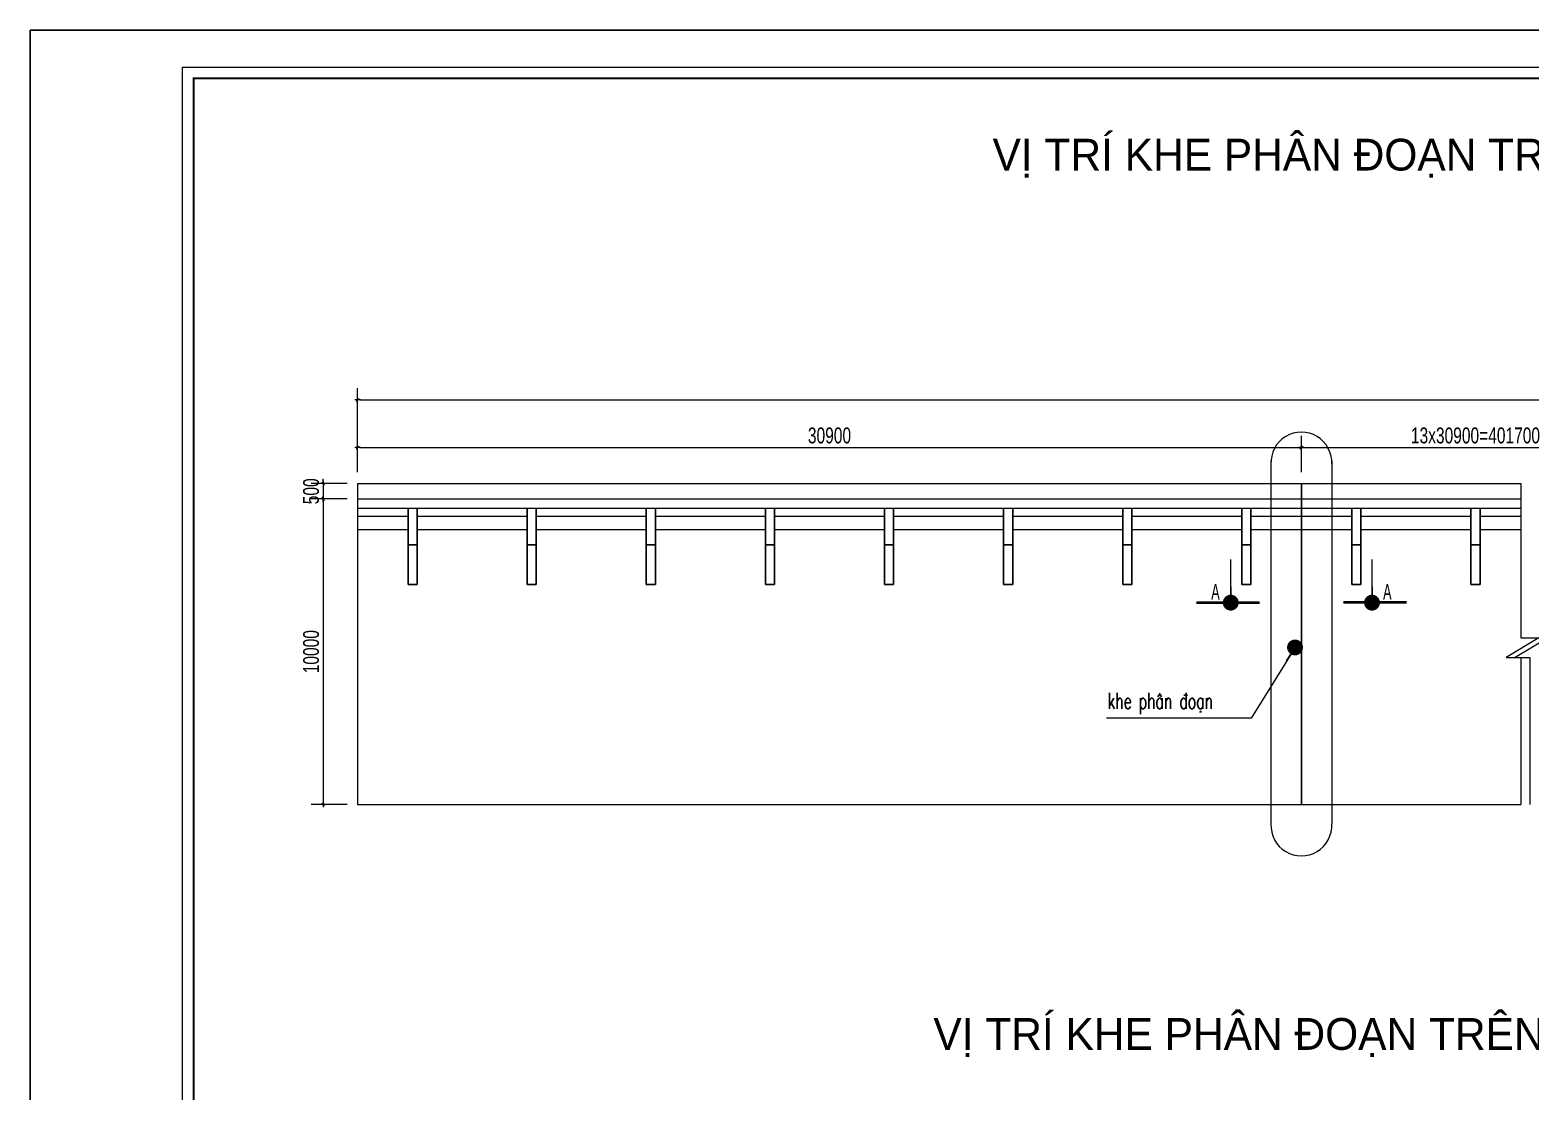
# Model space of a CAD drawing. Header units: millimetres. Extents: x -95488 to 835450, y -398213 to -214134.
# Drawn here: x 570328 to 619439, y -250318 to -215561 of the extents above; entities that cross this region are included whole.
import ezdxf
from ezdxf.enums import TextEntityAlignment as Align

# ---------------------------------------------------------------- set-up
doc = ezdxf.new("R2010")
doc.units = ezdxf.units.MM
doc.header["$MEASUREMENT"] = 0
doc.linetypes.add('HIDDEN', pattern=[0.375, 0.25, -0.125])
doc.layers.add('00 MV', color=3, linetype='Continuous', plot=False)
for name, color, linetype, lineweight in [('01 TEXT', 7, 'Continuous', 13), ('DIM', 177, 'Continuous', 20), ('MANH', 8, 'Continuous', 15), ('TEXT', 2, 'Continuous', 20), ('THAY', 7, 'Continuous', 25), ('THAY1', 9, 'Continuous', 20), ('THEPDOC', 1, 'Continuous', 40)]:
    doc.layers.add(name, color=color, linetype=linetype, lineweight=lineweight)
doc.layers.add('Net vang', color=2, linetype='Continuous')
doc.styles.add('T3', font='VHARIALN_0.TTF', dxfattribs={"width": 0.65})
doc.styles.add('TBV', font='VHHELS_0.TTF', dxfattribs={"width": 0.9, "height": 320})
doc.styles.add('THUONG', font='vnsimli.shx', dxfattribs={"width": 0.55})
doc.styles.add('TXTDIM', font='VNARIAL_0.TTF', dxfattribs={"width": 0.7})
doc.dimstyles.new('DIM 260', dxfattribs={"dimscale": 260, "dimtxt": 2, "dimasz": 0.3, "dimexe": 1.5, "dimexo": 0, "dimgap": 0.5, "dimtad": 1, "dimdec": 0, "dimzin": 12, "dimdsep": 46, "dimtxsty": 'TXTDIM', "dimblk": 'SLASH', "dimcen": 1.5, "dimclrd": 256, "dimclre": 256, "dimclrt": 2, "dimadec": 0, "dimazin": 0, "dimtfac": 1, "dimtdec": 0, "dimtix": 1, "dimtmove": 0, "dimatfit": 3, "dimldrblk": 'DOT', "dimfxl": 2, "dimtolj": 1, "dimtzin": 0, "dimlwd": 9, "dimlwe": 9, "dimarcsym": 1})

# ---------------------------------------------------------------- blocks, each defined once
blk = doc.blocks.new('kk')
at = {"layer": '00 MV', "color": 3, "linetype": 'HIDDEN', "ltscale": 0.1}
blk.add_lwpolyline([(1792.07, -501.5), (2212.11, -501.5), (2212.11, -204.5), (1792.07, -204.5)], close=True, dxfattribs=at)
at = {"layer": '01 TEXT', "linetype": 'Continuous'}
blk.add_lwpolyline([(1811.35, -496.62), (1811.35, -209.18), (2206.87, -209.18), (2206.87, -496.62)], close=True, dxfattribs=at)
at = {"layer": '01 TEXT', "color": 4, "const_width": 0.25}
blk.add_lwpolyline([(1812.76, -495.2), (1812.76, -210.6), (2205.46, -210.6), (2205.46, -495.2)], close=True, dxfattribs=at)
blk = doc.blocks.new('SLASH')
at = {"layer": 'DIM', "color": 16, "linetype": 'Continuous'}
for p, q in [((-1.2, 0), (1.2, 0)), ((-0.6, -0.6), (0.6, 0.6))]:
    blk.add_line(p, q, dxfattribs=at)
blk = doc.blocks.new('*D56')
at = {"layer": 'Defpoints', "color": 0}
for p in [(580713, -230408), (579927, -230908), (580713, -230908)]:
    blk.add_point(p, dxfattribs=at)
at = {"layer": 'DIM', "lineweight": 9}
for p, q in [((579927, -230330), (579927, -230252)), ((580713, -230408), (579537, -230408)), ((579927, -230408), (579927, -230908)), ((580713, -230908), (579537, -230908)), ((579927, -230986), (579927, -231064))]:
    blk.add_line(p, q, dxfattribs=at)
at = {"layer": 'DIM', "lineweight": 9, "xscale": 78, "yscale": 78, "zscale": 78}
for p, rotation in [((579927, -230408), 270), ((579927, -230908), 90)]:
    blk.add_blockref('SLASH', p, dxfattribs=dict(at, rotation=rotation))
at = {"layer": 'DIM', "color": 2, "insert": (579532, -230658), "char_height": 520, "attachment_point": 5, "rotation": 90, "style": 'TXTDIM'}
blk.add_mtext('\\A1;500', dxfattribs=at)
blk = doc.blocks.new('_Dot')
at = {"color": 0, "linetype": 'ByBlock', "lineweight": -2}
blk.add_line((-0.5, 0), (-1, 0), dxfattribs=at)
at = {"color": 0, "linetype": 'ByBlock', "const_width": 0.5}
blk.add_lwpolyline([(-0.25, 0, 1), (0.25, 0, 1)], format="xyb", close=True, dxfattribs=at)
blk = doc.blocks.new('*D57')
at = {"layer": 'Defpoints', "color": 0}
for p in [(580713, -230908), (579927, -240908), (580713, -240908)]:
    blk.add_point(p, dxfattribs=at)
at = {"layer": 'DIM', "lineweight": 9}
for p, q in [((580713, -230908), (579537, -230908)), ((579927, -230986), (579927, -240830)), ((580713, -240908), (579537, -240908))]:
    blk.add_line(p, q, dxfattribs=at)
at = {"layer": 'DIM', "lineweight": 9, "xscale": 78, "yscale": 78, "zscale": 78}
for p, rotation in [((579927, -230908), 90), ((579927, -240908), 270)]:
    blk.add_blockref('SLASH', p, dxfattribs=dict(at, rotation=rotation))
at = {"layer": 'DIM', "color": 2, "insert": (579532, -235908), "char_height": 520, "attachment_point": 5, "rotation": 90, "style": 'TXTDIM'}
blk.add_mtext('\\A1;10000', dxfattribs=at)
blk = doc.blocks.new('*D58')
at = {"layer": 'Defpoints', "color": 0}
for p in [(611954, -229230), (581054, -230032), (611954, -230032)]:
    blk.add_point(p, dxfattribs=at)
at = {"layer": 'DIM', "lineweight": 9}
for p, q in [((581054, -230032), (581054, -228840)), ((611954, -230032), (611954, -228840)), ((581132, -229230), (611876, -229230))]:
    blk.add_line(p, q, dxfattribs=at)
at = {"layer": 'DIM', "lineweight": 9, "xscale": 78, "yscale": 78, "zscale": 78, "rotation": 180}
blk.add_blockref('SLASH', (581054, -229230), dxfattribs=at)
at = {"layer": 'DIM', "lineweight": 9, "xscale": 78, "yscale": 78, "zscale": 78}
blk.add_blockref('SLASH', (611954, -229230), dxfattribs=at)
at = {"layer": 'DIM', "color": 2, "insert": (596504, -228834), "char_height": 520, "attachment_point": 5, "style": 'TXTDIM'}
blk.add_mtext('\\A1;30900', dxfattribs=at)
blk = doc.blocks.new('*D59')
at = {"layer": 'Defpoints', "color": 0}
for p in [(623354, -229230), (611954, -230032), (623354, -230032)]:
    blk.add_point(p, dxfattribs=at)
at = {"layer": 'DIM', "lineweight": 9}
for p, q in [((611954, -230032), (611954, -228840)), ((623354, -230032), (623354, -228840)), ((612032, -229230), (623276, -229230))]:
    blk.add_line(p, q, dxfattribs=at)
at = {"layer": 'DIM', "lineweight": 9, "xscale": 78, "yscale": 78, "zscale": 78, "rotation": 180}
blk.add_blockref('SLASH', (611954, -229230), dxfattribs=at)
at = {"layer": 'DIM', "lineweight": 9, "xscale": 78, "yscale": 78, "zscale": 78}
blk.add_blockref('SLASH', (623354, -229230), dxfattribs=at)
at = {"layer": 'DIM', "color": 2, "insert": (617654, -228834), "char_height": 520, "attachment_point": 5, "style": 'TXTDIM'}
blk.add_mtext('\\A1;13x30900=401700', dxfattribs=at)
blk = doc.blocks.new('*D72')
at = {"layer": 'Defpoints', "color": 0}
for p in [(660754, -227670), (581054, -230032), (660754, -230032)]:
    blk.add_point(p, dxfattribs=at)
at = {"layer": 'DIM', "lineweight": 9}
for p, q in [((581054, -230032), (581054, -227280)), ((660754, -230032), (660754, -227280)), ((581132, -227670), (660676, -227670))]:
    blk.add_line(p, q, dxfattribs=at)
at = {"layer": 'DIM', "lineweight": 9, "xscale": 78, "yscale": 78, "zscale": 78, "rotation": 180}
blk.add_blockref('SLASH', (581054, -227670), dxfattribs=at)
at = {"layer": 'DIM', "lineweight": 9, "xscale": 78, "yscale": 78, "zscale": 78}
blk.add_blockref('SLASH', (660754, -227670), dxfattribs=at)
at = {"layer": 'DIM', "color": 2, "insert": (620904, -227274), "char_height": 520, "attachment_point": 5, "style": 'TXTDIM'}
blk.add_mtext('\\A1;470000', dxfattribs=at)

msp = doc.modelspace()

# ---------------------------------------------------------------- linework, layer by layer
at = {"layer": 'DIM'}
for p, q in [((610959.2, -229664.1), (610959.2, -241540.7)), ((612949.4, -229664.1), (612949.4, -241540.7))]:
    msp.add_line(p, q, dxfattribs=at)
for centre, start, end in [((611954.3, -229719.5), 356.81203, 183.18797), ((611954.3, -241596.1), 176.81203, 3.18797)]:
    msp.add_arc(centre, 996.6, start, end, dxfattribs=at)
at = {"layer": 'Net vang'}
msp.add_lwpolyline([(570327.8, -215561.2), (679012.3, -215561.2), (679012.3, -292408.9), (570327.8, -292408.9)], close=True, dxfattribs=at)
at = {"layer": 'THAY'}
msp.add_line((611954.3, -230407.8), (611954.3, -240907.8), dxfattribs=at)
at = {"layer": 'THAY', "color": 1}
for p, q in [((582704.3, -231207.8), (582704.3, -233707.8)), ((583004.3, -231207.8), (583004.3, -233707.8)), ((586604.3, -231207.8), (586604.3, -233707.8)), ((586904.3, -231207.8), (586904.3, -233707.8)), ((590504.3, -231207.8), (590504.3, -233707.8)), ((590804.3, -231207.8), (590804.3, -233707.8)), ((594404.3, -231207.8), (594404.3, -233707.8)), ((594704.3, -231207.8), (594704.3, -233707.8)), ((598304.3, -231207.8), (598304.3, -233707.8)), ((598604.3, -231207.8), (598604.3, -233707.8)), ((602204.3, -231207.8), (602204.3, -233707.8)), ((602504.3, -231207.8), (602504.3, -233707.8)), ((606104.3, -231207.8), (606104.3, -233707.8)), ((606404.3, -231207.8), (606404.3, -233707.8)), ((610004.3, -231207.8), (610004.3, -233707.8)), ((610304.3, -231207.8), (610304.3, -233707.8)), ((613604.3, -231207.8), (613604.3, -233707.8)), ((613904.3, -231207.8), (613904.3, -233707.8)), ((617504.3, -231207.8), (617504.3, -233707.8)), ((617804.3, -231207.8), (617804.3, -233707.8)), ((582704.3, -232407.8), (583004.3, -232407.8)), ((586604.3, -232407.8), (586904.3, -232407.8)), ((590504.3, -232407.8), (590804.3, -232407.8)), ((594404.3, -232407.8), (594704.3, -232407.8)), ((598304.3, -232407.8), (598604.3, -232407.8)), ((602204.3, -232407.8), (602504.3, -232407.8)), ((606104.3, -232407.8), (606404.3, -232407.8)), ((610004.3, -232407.8), (610304.3, -232407.8)), ((613604.3, -232407.8), (613904.3, -232407.8)), ((617504.3, -232407.8), (617804.3, -232407.8)), ((582704.3, -233707.8), (583004.3, -233707.8)), ((586604.3, -233707.8), (586904.3, -233707.8)), ((590504.3, -233707.8), (590804.3, -233707.8)), ((594404.3, -233707.8), (594704.3, -233707.8)), ((598304.3, -233707.8), (598604.3, -233707.8)), ((602204.3, -233707.8), (602504.3, -233707.8)), ((606104.3, -233707.8), (606404.3, -233707.8)), ((610004.3, -233707.8), (610304.3, -233707.8)), ((613604.3, -233707.8), (613904.3, -233707.8)), ((617504.3, -233707.8), (617804.3, -233707.8))]:
    msp.add_line(p, q, dxfattribs=at)
at = {"layer": 'THAY1'}
for p, q in [((581054.3, -230407.8), (619141.4, -230407.8)), ((581054.3, -230407.8), (581054.3, -240907.8)), ((619141.4, -230407.8), (619141.4, -235450.1)), ((581054.3, -230907.8), (619141.4, -230907.8)), ((581054.3, -231207.8), (619141.4, -231207.8)), ((581054.3, -231207.8), (582854.3, -231207.8)), ((581054.3, -231467.8), (582704.3, -231467.8)), ((583004.3, -231467.8), (586604.3, -231467.8)), ((586904.3, -231467.8), (590504.3, -231467.8)), ((590804.3, -231467.8), (594404.3, -231467.8)), ((594704.3, -231467.8), (598304.3, -231467.8)), ((598604.3, -231467.8), (602204.3, -231467.8)), ((602504.3, -231467.8), (606104.3, -231467.8)), ((606404.3, -231467.8), (610004.3, -231467.8)), ((610304.3, -231467.8), (613604.3, -231467.8)), ((613904.3, -231467.8), (617504.3, -231467.8)), ((617804.3, -231467.8), (619141.4, -231467.8)), ((581054.3, -231907.8), (582704.3, -231907.8)), ((583004.3, -231907.8), (586604.3, -231907.8)), ((586904.3, -231907.8), (590504.3, -231907.8)), ((590804.3, -231907.8), (594404.3, -231907.8)), ((594704.3, -231907.8), (598304.3, -231907.8)), ((598604.3, -231907.8), (602204.3, -231907.8)), ((602504.3, -231907.8), (606104.3, -231907.8)), ((606404.3, -231907.8), (610004.3, -231907.8)), ((610304.3, -231907.8), (613604.3, -231907.8)), ((613904.3, -231907.8), (617504.3, -231907.8)), ((617804.3, -231907.8), (619141.4, -231907.8)), ((619726.9, -235450.1), (618655.8, -236095.7)), ((620028.8, -235450.1), (618957.7, -236095.7)), ((619141.4, -235450.1), (619726.9, -235450.1)), ((618655.8, -236095.7), (619135.9, -236095.7)), ((618957.7, -236095.7), (619437.8, -236095.7)), ((619135.9, -236095.7), (619135.9, -240907.8)), ((619437.8, -236095.7), (619437.8, -240907.8)), ((581054.3, -240907.8), (619141.4, -240907.8))]:
    msp.add_line(p, q, dxfattribs=at)
at = {"layer": 'THEPDOC', "color": 2}
for p, q in [((608517.7, -234303), (610579.3, -234303)), ((615390.9, -234303), (613329.3, -234303))]:
    msp.add_line(p, q, dxfattribs=at)

# ---------------------------------------------------------------- block references
at = {"layer": 'MANH', "color": 1, "xscale": 258.7463995688595, "yscale": 258.7463995694416, "zscale": 258.7463995695982}
msp.add_blockref('kk', (106636.8, -162647.4), dxfattribs=at)

# ---------------------------------------------------------------- texts
at = {"layer": 'TEXT', "style": 'TBV'}
for s, p in [('vÞ trÝ khe ph©n ®o¹n trªn b¶n ®¸y t\xadêng gãc', (619723, -219639.8)), ('vÞ trÝ khe ph©n ®o¹n trªn t\xadêng ®øng t\xadêng gãc', (619723, -248418.9))]:
    msp.add_text(s, height=1040, dxfattribs=at).set_placement(p, align=Align.MIDDLE_CENTER)
at = {"layer": 'TEXT', "style": 'T3', "width": 0.7}
for p in [(609141.3, -233948.4), (614767.3, -233948.4)]:
    msp.add_text('a', height=520, dxfattribs=at).set_placement(p, align=Align.MIDDLE_CENTER)
at = {"layer": 'TEXT', "style": 'THUONG', "width": 0.65}
msp.add_text('khe ph©n ®o¹n', height=520, dxfattribs=at).set_placement((605615.2, -237779.6))

# ---------------------------------------------------------------- dimensions: what is measured, and where the dimension line sits
at = {"layer": 'DIM'}
dim = msp.add_linear_dim(base=(660754.3, -227669.6), p1=(581054.3, -230032.2), p2=(660754.3, -230032.2), text='470000', dimstyle='DIM 260', dxfattribs=at)
dim.commit()
dim.dimension.update_dxf_attribs({"geometry": '*D72', "text_midpoint": (620904.3, -227274.3)})
dim = msp.add_linear_dim(base=(611954.3, -229229.6), p1=(581054.3, -230032.2), p2=(611954.3, -230032.2), dimstyle='DIM 260', dxfattribs=at)
dim.commit()
dim.dimension.update_dxf_attribs({"geometry": '*D58', "text_midpoint": (596504.3, -228833.9)})
dim = msp.add_linear_dim(base=(623354.3, -229229.6), p1=(611954.3, -230032.2), p2=(623354.3, -230032.2), text='13x30900=401700', dimstyle='DIM 260', override={"dimtmove": 1}, dxfattribs=at)
dim.commit()
dim.dimension.update_dxf_attribs({"geometry": '*D59', "text_midpoint": (617654.3, -228833.9)})
dim = msp.add_linear_dim(base=(579926.8, -230907.8), p1=(580713.3, -230407.8), p2=(580713.3, -230907.8), angle=90, dimstyle='DIM 260', dxfattribs=at)
dim.commit()
dim.dimension.update_dxf_attribs({"geometry": '*D56', "text_midpoint": (579531.5, -230657.8)})
dim = msp.add_linear_dim(base=(579926.8, -240907.8), p1=(580713.3, -230907.8), p2=(580713.3, -240907.8), angle=90, dimstyle='DIM 260', override={"dimtmove": 1}, dxfattribs=at)
dim.commit()
dim.dimension.update_dxf_attribs({"geometry": '*D57', "text_midpoint": (579531.5, -235907.8)})

# ---------------------------------------------------------------- leaders
for points, override in [([(609641.8, -234303), (609641.8, -232889.4)], {"dimasz": 2, "dimgap": 0.5, "dimtad": 0}), ([(614266.8, -234303), (614266.8, -232889.4)], {"dimasz": 2, "dimgap": 0.5, "dimtad": 0}), ([(611745.6, -235769.1), (610306.9, -238086.8), (605573.4, -238086.8)], {"dimasz": 2, "dimtad": 0})]:
    msp.add_leader(points, dimstyle='DIM 260', override=override, dxfattribs=at)

doc.saveas('drawing.dxf')
